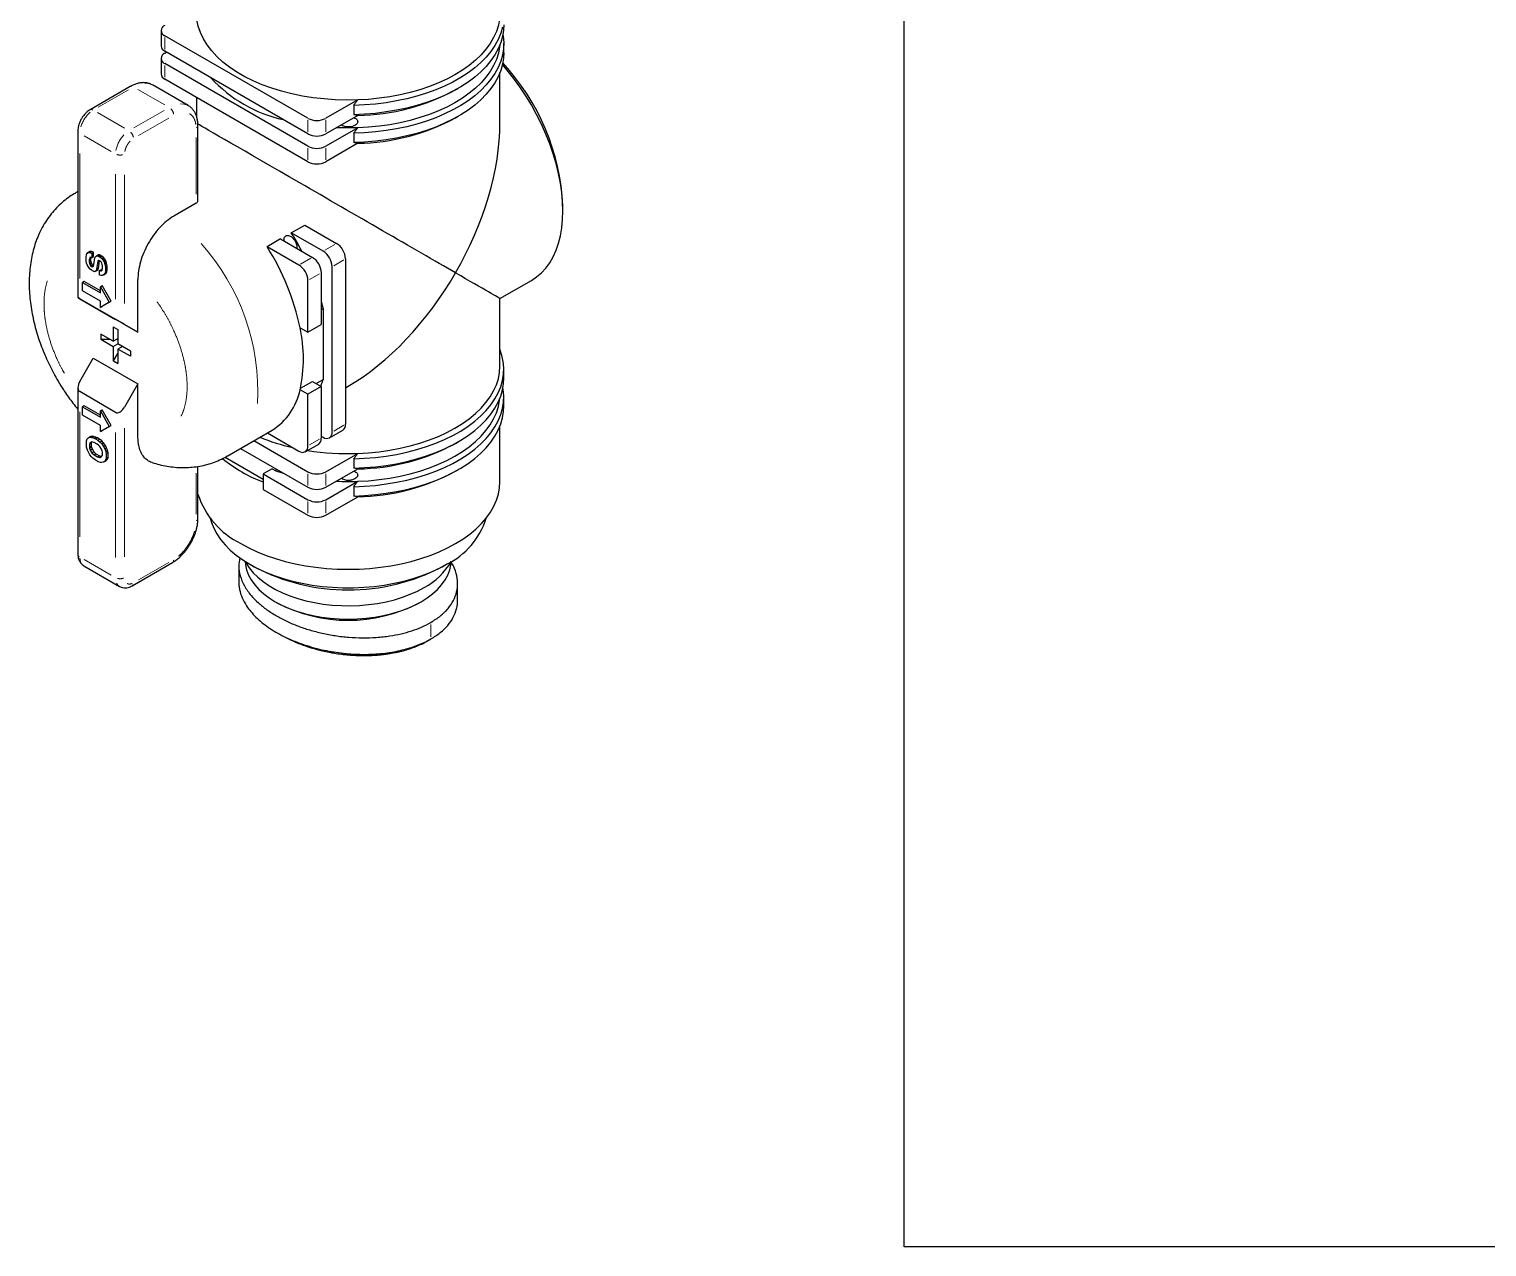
# Model space of a CAD drawing. Header units: millimetres. Extents: x 747 to 1883, y 1260 to 2217.
# Drawn here: x 821.92 to 843.03, y 1605.09 to 1622.73 of the extents above; entities that cross this region are included whole.
import ezdxf

# ---------------------------------------------------------------- set-up
doc = ezdxf.new("R2010")
doc.units = ezdxf.units.MM
doc.linetypes.add('PHANTOM', pattern=[12.7, 6.35, -1.27, 1.27, -1.27, 1.27, -1.27])

msp = doc.modelspace()

# ---------------------------------------------------------------- linework, layer by layer
at = {"color": 7, "linetype": 'Continuous', "lineweight": 25}
for p, q in [((823.83, 1622.706), (823.83, 1622.482)), ((825.957, 1621.435), (823.884, 1622.631)), ((825.957, 1621.21), (823.884, 1622.407)), ((823.884, 1622.377), (823.909, 1622.392)), ((828.794, 1622.384), (828.794, 1622.519)), ((823.83, 1622.302), (823.83, 1622.078)), ((825.957, 1621.031), (823.884, 1622.227)), ((825.957, 1620.806), (823.884, 1622.003)), ((828.739, 1621.365), (828.739, 1622.099)), ((823.384, 1621.895), (822.801, 1621.559)), ((824.223, 1621.619), (823.705, 1621.918)), ((828.095, 1621.846), (828.134, 1621.869)), ((824.341, 1621.739), (824.341, 1621.47)), ((826.678, 1621.701), (826.216, 1621.435)), ((826.62, 1621.623), (826.62, 1621.488)), ((824.364, 1620.248), (824.364, 1621.33)), ((826.678, 1621.477), (826.216, 1621.21)), ((828.095, 1621.442), (828.134, 1621.465)), ((822.626, 1621.255), (822.626, 1618.839)), ((826.678, 1621.297), (826.216, 1621.031)), ((826.62, 1621.219), (826.62, 1621.084)), ((826.678, 1621.073), (826.216, 1620.806)), ((822.626, 1620.375), (822.59, 1620.354)), ((824.337, 1620.206), (824.013, 1620.019)), ((829.65, 1620.095), (829.65, 1620.17)), ((825.715, 1619.778), (825.91, 1619.89)), ((825.91, 1619.89), (826.372, 1619.624)), ((825.56, 1619.689), (825.366, 1619.576)), ((825.56, 1619.689), (826.022, 1619.422)), ((826.177, 1619.512), (825.715, 1619.778)), ((822.745, 1619.424), (822.751, 1619.464)), ((822.745, 1619.37), (822.745, 1619.424)), ((822.751, 1619.464), (822.769, 1619.49)), ((822.769, 1619.49), (822.795, 1619.505)), ((822.769, 1619.49), (822.799, 1619.492)), ((822.8, 1619.419), (822.792, 1619.402)), ((822.792, 1619.402), (822.818, 1619.417)), ((822.825, 1619.507), (822.795, 1619.505)), ((822.799, 1619.492), (822.825, 1619.507)), ((822.799, 1619.492), (822.827, 1619.48)), ((822.812, 1619.426), (822.8, 1619.419)), ((822.827, 1619.42), (822.812, 1619.426)), ((822.815, 1619.4), (822.818, 1619.417)), ((822.818, 1619.417), (822.82, 1619.422)), ((822.853, 1619.495), (822.825, 1619.507)), ((822.827, 1619.48), (822.853, 1619.495)), ((822.827, 1619.48), (822.827, 1619.42)), ((822.827, 1619.42), (822.853, 1619.435)), ((822.853, 1619.435), (822.853, 1619.495)), ((822.871, 1619.415), (822.88, 1619.434)), ((822.88, 1619.434), (822.906, 1619.449)), ((822.88, 1619.434), (822.896, 1619.442)), ((822.896, 1619.442), (822.922, 1619.457)), ((822.896, 1619.442), (822.911, 1619.443)), ((822.922, 1619.457), (822.906, 1619.449)), ((822.911, 1619.443), (822.936, 1619.458)), ((822.911, 1619.443), (822.927, 1619.436)), ((822.936, 1619.458), (822.922, 1619.457)), ((822.927, 1619.436), (822.953, 1619.451)), ((822.927, 1619.436), (822.948, 1619.424)), ((822.953, 1619.451), (822.936, 1619.458)), ((822.948, 1619.424), (822.973, 1619.439)), ((822.948, 1619.424), (822.971, 1619.405)), ((822.973, 1619.439), (822.953, 1619.451)), ((822.971, 1619.405), (822.996, 1619.42)), ((822.996, 1619.42), (822.973, 1619.439)), ((823.016, 1619.395), (822.996, 1619.42)), ((825.827, 1619.31), (825.366, 1619.576)), ((822.752, 1619.336), (822.745, 1619.37)), ((822.76, 1619.313), (822.752, 1619.336)), ((822.782, 1619.273), (822.76, 1619.313)), ((822.803, 1619.249), (822.782, 1619.273)), ((822.792, 1619.402), (822.79, 1619.385)), ((822.79, 1619.385), (822.815, 1619.4)), ((822.79, 1619.385), (822.79, 1619.355)), ((822.79, 1619.355), (822.815, 1619.37)), ((822.79, 1619.355), (822.796, 1619.322)), ((822.796, 1619.322), (822.822, 1619.337)), ((822.796, 1619.322), (822.81, 1619.299)), ((822.82, 1619.235), (822.803, 1619.249)), ((822.81, 1619.299), (822.835, 1619.314)), ((822.81, 1619.299), (822.819, 1619.291)), ((822.815, 1619.37), (822.815, 1619.4)), ((822.822, 1619.337), (822.815, 1619.37)), ((822.819, 1619.291), (822.845, 1619.306)), ((822.819, 1619.291), (822.838, 1619.284)), ((822.855, 1619.215), (822.82, 1619.235)), ((822.835, 1619.314), (822.822, 1619.337)), ((822.845, 1619.306), (822.835, 1619.314)), ((822.838, 1619.284), (822.849, 1619.293)), ((822.852, 1619.303), (822.845, 1619.306)), ((822.849, 1619.293), (822.858, 1619.319)), ((822.867, 1619.214), (822.855, 1619.215)), ((822.858, 1619.319), (822.871, 1619.415)), ((822.888, 1619.225), (822.867, 1619.214)), ((822.897, 1619.245), (822.888, 1619.225)), ((822.888, 1619.225), (822.914, 1619.239)), ((822.915, 1619.367), (822.897, 1619.245)), ((822.897, 1619.245), (822.923, 1619.26)), ((822.914, 1619.239), (822.923, 1619.26)), ((822.928, 1619.378), (822.915, 1619.367)), ((822.915, 1619.367), (822.931, 1619.376)), ((822.923, 1619.26), (822.939, 1619.373)), ((822.939, 1619.373), (822.928, 1619.378)), ((822.955, 1619.363), (822.939, 1619.373)), ((822.94, 1619.231), (822.966, 1619.246)), ((822.94, 1619.166), (822.94, 1619.231)), ((822.94, 1619.231), (822.954, 1619.225)), ((822.954, 1619.225), (822.976, 1619.238)), ((822.954, 1619.225), (822.964, 1619.226)), ((822.962, 1619.355), (822.955, 1619.363)), ((822.972, 1619.338), (822.962, 1619.355)), ((822.964, 1619.226), (822.975, 1619.235)), ((822.977, 1619.241), (822.966, 1619.246)), ((822.971, 1619.405), (822.991, 1619.38)), ((822.978, 1619.318), (822.972, 1619.338)), ((822.975, 1619.235), (822.983, 1619.257)), ((822.983, 1619.294), (822.978, 1619.318)), ((822.983, 1619.257), (822.983, 1619.294)), ((822.991, 1619.38), (823.016, 1619.395)), ((822.991, 1619.38), (823.005, 1619.355)), ((823.005, 1619.355), (823.031, 1619.37)), ((823.005, 1619.355), (823.015, 1619.325)), ((823.015, 1619.325), (823.041, 1619.34)), ((823.015, 1619.325), (823.023, 1619.281)), ((823.031, 1619.37), (823.016, 1619.395)), ((823.023, 1619.231), (823.018, 1619.196)), ((823.018, 1619.196), (823.044, 1619.211)), ((823.023, 1619.281), (823.049, 1619.296)), ((823.023, 1619.281), (823.023, 1619.231)), ((823.023, 1619.231), (823.049, 1619.246)), ((823.041, 1619.34), (823.031, 1619.37)), ((823.036, 1619.193), (823.044, 1619.211)), ((823.049, 1619.296), (823.041, 1619.34)), ((823.044, 1619.211), (823.049, 1619.246)), ((823.049, 1619.246), (823.049, 1619.296)), ((826.307, 1616.893), (826.307, 1619.287)), ((826.501, 1619.4), (826.501, 1617.005)), ((822.717, 1619.072), (822.691, 1619.057)), ((822.691, 1619.057), (822.951, 1618.908)), ((822.691, 1618.937), (822.691, 1619.057)), ((822.951, 1618.937), (822.717, 1619.072)), ((822.959, 1619.158), (822.94, 1619.166)), ((822.951, 1618.997), (822.976, 1619.012)), ((822.951, 1618.908), (822.951, 1618.997)), ((822.951, 1618.997), (823.08, 1618.773)), ((822.982, 1619.16), (822.959, 1619.158)), ((823.106, 1618.788), (822.976, 1619.012)), ((822.996, 1619.167), (822.982, 1619.16)), ((822.996, 1619.167), (823.022, 1619.182)), ((823.01, 1619.178), (822.996, 1619.167)), ((823.018, 1619.196), (823.01, 1619.178)), ((823.01, 1619.178), (823.036, 1619.193)), ((823.022, 1619.182), (823.036, 1619.193)), ((823.495, 1618.337), (823.495, 1619.1)), ((825.957, 1618.337), (825.957, 1619.085)), ((826.151, 1619.198), (826.151, 1618.449)), ((828.739, 1618.825), (829.194, 1619.088)), ((822.653, 1618.823), (823.171, 1618.524)), ((822.847, 1618.711), (822.653, 1618.823)), ((822.951, 1618.788), (822.691, 1618.937)), ((822.951, 1618.698), (822.951, 1618.788)), ((822.976, 1618.713), (823.106, 1618.788)), ((823.08, 1618.773), (823.106, 1618.788)), ((826.151, 1618.784), (826.177, 1618.678)), ((828.739, 1617.85), (828.739, 1618.825)), ((823.495, 1618.337), (822.847, 1618.711)), ((823.08, 1618.773), (822.951, 1618.698)), ((822.951, 1618.698), (822.976, 1618.713)), ((826.151, 1618.663), (826.177, 1618.678)), ((826.177, 1618.678), (826.177, 1617.652)), ((823.138, 1618.416), (823.171, 1618.397)), ((823.138, 1618.416), (823.138, 1618.207)), ((823.171, 1618.397), (823.204, 1618.378)), ((823.171, 1618.397), (823.204, 1618.378)), ((823.204, 1618.378), (823.204, 1618.169)), ((823.3, 1618.449), (823.495, 1618.337)), ((825.843, 1618.403), (825.957, 1618.337)), ((825.957, 1618.337), (826.151, 1618.449)), ((823.138, 1618.207), (822.957, 1618.311)), ((822.957, 1618.311), (822.957, 1618.236)), ((822.957, 1618.236), (823.138, 1618.131)), ((822.957, 1618.236), (823.088, 1618.236)), ((823.138, 1618.207), (823.204, 1618.245)), ((823.138, 1618.131), (823.204, 1618.169)), ((823.188, 1618.236), (823.204, 1618.236)), ((823.385, 1618.064), (823.204, 1618.169)), ((822.653, 1617.626), (822.847, 1617.963)), ((822.847, 1617.963), (823.495, 1617.589)), ((823.138, 1618.131), (823.138, 1617.922)), ((823.141, 1617.924), (823.204, 1618.031)), ((823.269, 1618.131), (823.204, 1618.093)), ((823.204, 1618.093), (823.204, 1617.884)), ((823.385, 1617.989), (823.204, 1618.093)), ((823.259, 1618.125), (823.264, 1618.134)), ((823.385, 1618.064), (823.385, 1617.989)), ((823.138, 1617.922), (823.141, 1617.924)), ((823.171, 1617.903), (823.138, 1617.922)), ((823.204, 1617.884), (823.171, 1617.903)), ((828.794, 1617.671), (828.794, 1617.806)), ((822.626, 1617.536), (822.626, 1615.12)), ((823.495, 1617.589), (823.3, 1617.252)), ((823.495, 1616.826), (823.495, 1617.589)), ((825.848, 1617.526), (826.022, 1617.626)), ((826.151, 1617.552), (825.957, 1617.439)), ((826.022, 1617.626), (826.151, 1617.552)), ((826.077, 1617.594), (826.177, 1617.652)), ((826.144, 1617.556), (826.177, 1617.652)), ((826.151, 1617.552), (826.151, 1616.803)), ((826.501, 1617.533), (826.54, 1617.556)), ((823.171, 1617.177), (822.653, 1617.477)), ((825.957, 1617.439), (825.843, 1617.505)), ((825.957, 1616.691), (825.957, 1617.439)), ((828.794, 1617.267), (828.794, 1617.402)), ((822.717, 1617.273), (822.691, 1617.258)), ((822.691, 1617.258), (822.951, 1617.108)), ((822.691, 1617.138), (822.691, 1617.258)), ((822.951, 1616.989), (822.691, 1617.138)), ((822.951, 1617.138), (822.717, 1617.273)), ((822.951, 1617.198), (822.976, 1617.213)), ((822.951, 1617.108), (822.951, 1617.198)), ((822.951, 1617.198), (823.08, 1616.974)), ((823.106, 1616.989), (822.976, 1617.213)), ((822.951, 1616.899), (822.951, 1616.989)), ((823.08, 1616.974), (822.951, 1616.899)), ((822.951, 1616.899), (822.976, 1616.914)), ((822.976, 1616.914), (823.106, 1616.989)), ((823.08, 1616.974), (823.106, 1616.989)), ((824.789, 1616.545), (825.437, 1616.919)), ((826.269, 1616.809), (826.463, 1616.921)), ((828.739, 1616.175), (828.739, 1616.981)), ((822.748, 1616.764), (822.758, 1616.793)), ((822.748, 1616.701), (822.748, 1616.764)), ((822.751, 1616.675), (822.748, 1616.701)), ((822.763, 1616.63), (822.751, 1616.675)), ((822.758, 1616.793), (822.77, 1616.806)), ((822.77, 1616.806), (822.796, 1616.821)), ((822.77, 1616.806), (822.783, 1616.813)), ((822.783, 1616.813), (822.809, 1616.828)), ((822.783, 1616.813), (822.806, 1616.817)), ((822.8, 1616.737), (822.791, 1616.714)), ((822.817, 1616.729), (822.791, 1616.714)), ((822.791, 1616.714), (822.791, 1616.674)), ((822.791, 1616.674), (822.817, 1616.689)), ((822.791, 1616.674), (822.794, 1616.66)), ((822.794, 1616.66), (822.82, 1616.675)), ((822.809, 1616.828), (822.796, 1616.821)), ((822.825, 1616.75), (822.8, 1616.737)), ((822.806, 1616.817), (822.832, 1616.832)), ((822.806, 1616.817), (822.825, 1616.815)), ((822.832, 1616.832), (822.809, 1616.828)), ((822.825, 1616.75), (822.817, 1616.729)), ((822.817, 1616.729), (822.817, 1616.689)), ((822.817, 1616.689), (822.82, 1616.675)), ((822.82, 1616.675), (822.83, 1616.647)), ((822.825, 1616.815), (822.851, 1616.83)), ((822.825, 1616.815), (822.859, 1616.804)), ((822.863, 1616.742), (822.825, 1616.75)), ((822.851, 1616.83), (822.832, 1616.832)), ((822.885, 1616.819), (822.851, 1616.83)), ((822.859, 1616.804), (822.885, 1616.819)), ((822.859, 1616.804), (822.881, 1616.794)), ((822.902, 1616.719), (822.863, 1616.742)), ((822.881, 1616.794), (822.907, 1616.809)), ((822.881, 1616.794), (822.913, 1616.776)), ((822.907, 1616.809), (822.885, 1616.819)), ((822.926, 1616.701), (822.902, 1616.719)), ((822.939, 1616.79), (822.907, 1616.809)), ((822.913, 1616.776), (822.939, 1616.79)), ((822.913, 1616.776), (822.948, 1616.748)), ((822.943, 1616.683), (822.926, 1616.701)), ((822.974, 1616.763), (822.939, 1616.79)), ((822.968, 1616.644), (822.943, 1616.683)), ((822.948, 1616.748), (822.974, 1616.763)), ((822.948, 1616.748), (822.97, 1616.723)), ((822.97, 1616.723), (822.996, 1616.738)), ((822.97, 1616.723), (822.998, 1616.682)), ((822.996, 1616.738), (822.974, 1616.763)), ((823.024, 1616.697), (822.996, 1616.738)), ((822.998, 1616.682), (823.024, 1616.697)), ((822.998, 1616.682), (823.014, 1616.65)), ((823.04, 1616.665), (823.024, 1616.697)), ((825.175, 1616.768), (825.957, 1616.317)), ((825.37, 1616.88), (825.827, 1616.616)), ((825.919, 1616.607), (826.113, 1616.719)), ((826.151, 1616.833), (826.177, 1616.818)), ((828.095, 1616.728), (828.134, 1616.751)), ((822.787, 1616.582), (822.763, 1616.63)), ((822.799, 1616.564), (822.787, 1616.582)), ((822.794, 1616.66), (822.804, 1616.632)), ((822.822, 1616.535), (822.799, 1616.564)), ((822.804, 1616.632), (822.83, 1616.647)), ((822.804, 1616.632), (822.829, 1616.592)), ((822.843, 1616.514), (822.822, 1616.535)), ((822.829, 1616.592), (822.855, 1616.607)), ((822.829, 1616.592), (822.861, 1616.562)), ((822.83, 1616.647), (822.855, 1616.607)), ((822.877, 1616.488), (822.843, 1616.514)), ((822.855, 1616.607), (822.887, 1616.577)), ((822.861, 1616.562), (822.887, 1616.577)), ((822.861, 1616.562), (822.911, 1616.533)), ((822.921, 1616.463), (822.877, 1616.488)), ((822.887, 1616.577), (822.936, 1616.548)), ((822.911, 1616.533), (822.936, 1616.548)), ((822.911, 1616.533), (822.944, 1616.526)), ((822.953, 1616.453), (822.921, 1616.463)), ((822.936, 1616.548), (822.969, 1616.541)), ((822.944, 1616.526), (822.969, 1616.541)), ((822.944, 1616.526), (822.969, 1616.536)), ((822.977, 1616.62), (822.968, 1616.644)), ((822.969, 1616.536), (822.98, 1616.559)), ((822.969, 1616.541), (822.972, 1616.542)), ((822.98, 1616.6), (822.977, 1616.62)), ((822.98, 1616.559), (822.98, 1616.6)), ((823.011, 1616.465), (822.992, 1616.455)), ((823.027, 1616.483), (823.011, 1616.465)), ((823.011, 1616.465), (823.037, 1616.48)), ((823.014, 1616.65), (823.04, 1616.665)), ((823.014, 1616.65), (823.028, 1616.612)), ((823.036, 1616.509), (823.027, 1616.483)), ((823.027, 1616.483), (823.053, 1616.498)), ((823.028, 1616.612), (823.054, 1616.627)), ((823.028, 1616.612), (823.036, 1616.576)), ((823.036, 1616.576), (823.062, 1616.591)), ((823.036, 1616.576), (823.036, 1616.509)), ((823.036, 1616.509), (823.062, 1616.524)), ((823.037, 1616.48), (823.053, 1616.498)), ((823.054, 1616.627), (823.04, 1616.665)), ((823.053, 1616.498), (823.062, 1616.524)), ((823.062, 1616.591), (823.054, 1616.627)), ((823.062, 1616.524), (823.062, 1616.591)), ((824.759, 1616.529), (825.309, 1616.212)), ((824.981, 1616.656), (825.957, 1616.092)), ((826.216, 1616.317), (826.678, 1616.583)), ((826.62, 1616.505), (826.62, 1616.37)), ((822.969, 1616.451), (822.953, 1616.453)), ((822.992, 1616.455), (822.969, 1616.451)), ((824.364, 1615.644), (824.364, 1616.395)), ((825.439, 1616.362), (825.309, 1616.287)), ((825.309, 1616.287), (825.957, 1615.913)), ((825.309, 1616.287), (825.309, 1616.062)), ((825.439, 1616.362), (825.494, 1616.33)), ((825.494, 1616.36), (825.494, 1616.33)), ((825.494, 1616.33), (825.599, 1616.299)), ((826.216, 1616.092), (826.678, 1616.359)), ((828.095, 1616.324), (828.134, 1616.347)), ((825.309, 1616.062), (825.957, 1615.688)), ((826.216, 1615.913), (826.678, 1616.179)), ((826.62, 1616.101), (826.62, 1615.966)), ((826.216, 1615.688), (826.678, 1615.955)), ((823.411, 1614.666), (823.994, 1615.003)), ((822.709, 1614.957), (823.228, 1614.657)), ((824.955, 1614.96), (824.955, 1614.72)), ((825.114, 1614.978), (825.179, 1614.94)), ((827.901, 1614.94), (827.966, 1614.978)), ((828.125, 1614.455), (828.125, 1614.696)), ((825.484, 1614.435), (825.516, 1614.416)), ((827.564, 1614.416), (827.596, 1614.435)), ((825.503, 1613.99), (825.555, 1613.96)), ((827.687, 1613.867), (827.739, 1613.897))]:
    msp.add_line(p, q, dxfattribs=at)
at = {"color": 8, "linetype": 'PHANTOM', "lineweight": 18}
for p, q in [((823.884, 1622.434), (823.884, 1622.604)), ((823.884, 1622.03), (823.884, 1622.2)), ((822.918, 1621.596), (823.359, 1621.85)), ((823.493, 1621.854), (823.885, 1621.628)), ((823.877, 1621.55), (823.437, 1621.296)), ((822.91, 1621.518), (823.302, 1621.292)), ((823.942, 1621.438), (823.501, 1621.184)), ((825.957, 1621.238), (825.957, 1621.407)), ((826.216, 1621.238), (826.216, 1621.407)), ((822.716, 1621.181), (823.107, 1620.955)), ((824.337, 1620.339), (824.337, 1621.159)), ((822.653, 1619.117), (822.653, 1620.924)), ((825.957, 1620.834), (825.957, 1621.003)), ((826.216, 1620.834), (826.216, 1621.003)), ((823.171, 1620.625), (823.171, 1618.817)), ((823.3, 1620.616), (823.3, 1618.752)), ((826.201, 1619.526), (826.348, 1619.61)), ((825.851, 1619.324), (825.998, 1619.408)), ((826.477, 1619.386), (826.331, 1619.301)), ((826.127, 1619.184), (825.981, 1619.099)), ((822.653, 1615.376), (822.653, 1617.183)), ((823.171, 1616.884), (823.171, 1615.077)), ((823.3, 1616.95), (823.3, 1615.086)), ((826.331, 1616.907), (826.477, 1616.992)), ((825.981, 1616.705), (826.127, 1616.79)), ((824.337, 1615.702), (824.337, 1616.295)), ((825.957, 1616.289), (825.957, 1616.12)), ((826.216, 1616.289), (826.216, 1616.12)), ((825.957, 1615.885), (825.957, 1615.716)), ((826.216, 1615.716), (826.216, 1615.885)), ((823.107, 1614.82), (822.716, 1615.046)), ((823.501, 1614.75), (823.942, 1615.004)), ((827.739, 1614.107), (827.739, 1613.926))]:
    msp.add_line(p, q, dxfattribs=at)
msp.add_lwpolyline([(834.594, 1631.283), (867.481, 1631.283), (867.481, 1605.094), (834.594, 1605.094)], close=True)
at = {"color": 7, "linetype": 'Continuous', "lineweight": 25, "flags": 128}
for points in [[(826.678, 1621.701), (826.516, 1621.699), (826.354, 1621.703), (826.193, 1621.715), (826.034, 1621.733), (825.877, 1621.758), (825.725, 1621.789), (825.576, 1621.827), (825.433, 1621.871), (825.296, 1621.921), (825.166, 1621.977), (825.043, 1622.038), (824.929, 1622.104), (824.823, 1622.175), (824.726, 1622.25), (824.64, 1622.329), (824.563, 1622.412), (824.498, 1622.497), (824.443, 1622.586), (824.4, 1622.676), (824.368, 1622.768), (824.349, 1622.861), (824.341, 1622.954), (824.341, 1622.968)], [(828.739, 1622.968), (828.739, 1622.964), (828.733, 1622.873), (828.716, 1622.783), (828.687, 1622.693), (828.647, 1622.605), (828.597, 1622.519), (828.536, 1622.435), (828.465, 1622.354), (828.384, 1622.276), (828.293, 1622.202), (828.194, 1622.131), (828.086, 1622.065), (827.97, 1622.003), (827.846, 1621.947), (827.716, 1621.895), (827.58, 1621.85), (827.439, 1621.809), (827.293, 1621.775), (827.143, 1621.747), (826.99, 1621.725), (826.835, 1621.71), (826.678, 1621.701)], [(828.794, 1622.789), (828.79, 1622.712), (828.775, 1622.621), (828.75, 1622.531), (828.713, 1622.442), (828.665, 1622.355), (828.607, 1622.27), (828.539, 1622.187), (828.461, 1622.107), (828.373, 1622.031), (828.276, 1621.959), (828.171, 1621.89), (828.058, 1621.826), (827.937, 1621.767), (827.809, 1621.713), (827.675, 1621.664), (827.535, 1621.621), (827.391, 1621.584), (827.242, 1621.552), (827.09, 1621.527), (826.935, 1621.507), (826.778, 1621.495), (826.62, 1621.488)], [(828.775, 1622.756), (828.75, 1622.666), (828.713, 1622.577), (828.665, 1622.489), (828.607, 1622.404), (828.539, 1622.322), (828.461, 1622.242), (828.373, 1622.166), (828.276, 1622.093), (828.171, 1622.025), (828.058, 1621.961), (827.937, 1621.902), (827.809, 1621.848), (827.675, 1621.799), (827.535, 1621.756), (827.391, 1621.718), (827.242, 1621.687), (827.09, 1621.661), (826.935, 1621.642), (826.778, 1621.629), (826.62, 1621.623)], [(828.782, 1622.654), (828.786, 1622.626), (828.794, 1622.535), (828.79, 1622.443), (828.775, 1622.352), (828.75, 1622.262), (828.713, 1622.173), (828.665, 1622.085), (828.607, 1622), (828.539, 1621.918), (828.461, 1621.838), (828.373, 1621.762), (828.276, 1621.689), (828.171, 1621.621), (828.058, 1621.557), (827.937, 1621.498), (827.809, 1621.444), (827.675, 1621.395), (827.535, 1621.352), (827.391, 1621.314), (827.242, 1621.283), (827.09, 1621.257), (826.935, 1621.238), (826.778, 1621.225), (826.62, 1621.219)], [(828.794, 1622.384), (828.79, 1622.308), (828.775, 1622.217), (828.75, 1622.127), (828.713, 1622.038), (828.665, 1621.951), (828.607, 1621.866), (828.539, 1621.783), (828.461, 1621.703), (828.373, 1621.627), (828.276, 1621.555), (828.171, 1621.486), (828.058, 1621.422), (827.937, 1621.363), (827.809, 1621.309), (827.675, 1621.26), (827.535, 1621.217), (827.391, 1621.18), (827.242, 1621.148), (827.09, 1621.123), (826.935, 1621.103), (826.778, 1621.091), (826.62, 1621.084)], [(828.736, 1622.495), (828.733, 1622.469), (828.716, 1622.379), (828.687, 1622.289), (828.647, 1622.201), (828.597, 1622.115), (828.536, 1622.031), (828.465, 1621.95), (828.384, 1621.872), (828.293, 1621.798), (828.194, 1621.727), (828.086, 1621.661), (827.97, 1621.599), (827.846, 1621.543), (827.716, 1621.491), (827.58, 1621.446), (827.439, 1621.405), (827.293, 1621.371), (827.143, 1621.343), (826.99, 1621.321), (826.835, 1621.306), (826.678, 1621.297)], [(829.194, 1619.088), (829.195, 1619.088), (829.27, 1619.138), (829.34, 1619.198), (829.403, 1619.267), (829.46, 1619.344), (829.509, 1619.43), (829.552, 1619.524), (829.587, 1619.626), (829.614, 1619.734), (829.634, 1619.849), (829.646, 1619.969), (829.65, 1620.095), (829.646, 1620.225), (829.634, 1620.36), (829.614, 1620.497), (829.587, 1620.637), (829.552, 1620.779), (829.509, 1620.922), (829.46, 1621.065), (829.403, 1621.208), (829.34, 1621.35), (829.27, 1621.49), (829.195, 1621.628), (829.113, 1621.762), (829.027, 1621.892), (828.936, 1622.018), (828.84, 1622.139), (828.775, 1622.215)], [(826.678, 1621.297), (826.516, 1621.295), (826.369, 1621.298)], [(826.62, 1616.505), (826.778, 1616.512), (826.935, 1616.524), (827.09, 1616.544), (827.242, 1616.569), (827.391, 1616.601), (827.535, 1616.638), (827.675, 1616.681), (827.809, 1616.73), (827.937, 1616.784), (828.058, 1616.844), (828.171, 1616.907), (828.276, 1616.976), (828.373, 1617.048), (828.461, 1617.125), (828.539, 1617.204), (828.607, 1617.287), (828.665, 1617.372), (828.713, 1617.459), (828.75, 1617.548), (828.775, 1617.638), (828.79, 1617.729), (828.794, 1617.821), (828.786, 1617.912), (828.768, 1618.003), (828.739, 1618.091)], [(826.678, 1616.583), (826.835, 1616.592), (826.99, 1616.608), (827.143, 1616.63), (827.293, 1616.658), (827.439, 1616.692), (827.58, 1616.732), (827.716, 1616.778), (827.846, 1616.829), (827.97, 1616.886), (828.086, 1616.947), (828.194, 1617.014), (828.293, 1617.084), (828.384, 1617.159), (828.465, 1617.237), (828.536, 1617.318), (828.597, 1617.402), (828.647, 1617.488), (828.687, 1617.576), (828.716, 1617.665), (828.733, 1617.756), (828.739, 1617.847), (828.739, 1617.85)], [(826.62, 1616.37), (826.778, 1616.377), (826.935, 1616.39), (827.09, 1616.409), (827.242, 1616.434), (827.391, 1616.466), (827.535, 1616.503), (827.675, 1616.547), (827.809, 1616.596), (827.937, 1616.65), (828.058, 1616.709), (828.171, 1616.773), (828.276, 1616.841), (828.373, 1616.914), (828.461, 1616.99), (828.539, 1617.069), (828.607, 1617.152), (828.665, 1617.237), (828.713, 1617.324), (828.75, 1617.413), (828.775, 1617.504), (828.79, 1617.595), (828.794, 1617.671)], [(826.62, 1616.101), (826.778, 1616.108), (826.935, 1616.12), (827.09, 1616.14), (827.242, 1616.165), (827.391, 1616.197), (827.535, 1616.234), (827.675, 1616.277), (827.809, 1616.326), (827.937, 1616.38), (828.058, 1616.439), (828.171, 1616.503), (828.276, 1616.572), (828.373, 1616.644), (828.461, 1616.721), (828.539, 1616.8), (828.607, 1616.883), (828.665, 1616.968), (828.713, 1617.055), (828.75, 1617.144), (828.775, 1617.234), (828.79, 1617.325), (828.794, 1617.417), (828.786, 1617.508), (828.782, 1617.536)], [(826.678, 1616.179), (826.835, 1616.188), (826.99, 1616.204), (827.143, 1616.226), (827.293, 1616.254), (827.439, 1616.288), (827.58, 1616.328), (827.716, 1616.374), (827.846, 1616.425), (827.97, 1616.482), (828.086, 1616.543), (828.194, 1616.61), (828.293, 1616.68), (828.384, 1616.755), (828.465, 1616.833), (828.536, 1616.914), (828.597, 1616.998), (828.647, 1617.084), (828.687, 1617.172), (828.716, 1617.261), (828.733, 1617.352), (828.736, 1617.377)], [(826.62, 1615.966), (826.778, 1615.973), (826.935, 1615.986), (827.09, 1616.005), (827.242, 1616.03), (827.391, 1616.062), (827.535, 1616.099), (827.675, 1616.143), (827.809, 1616.191), (827.937, 1616.246), (828.058, 1616.305), (828.171, 1616.369), (828.276, 1616.437), (828.373, 1616.51), (828.461, 1616.586), (828.539, 1616.665), (828.607, 1616.748), (828.665, 1616.833), (828.713, 1616.92), (828.75, 1617.009), (828.775, 1617.1), (828.79, 1617.191), (828.794, 1617.267)], [(824.985, 1615.277), (825.1, 1615.215), (825.222, 1615.158), (825.351, 1615.107), (825.486, 1615.06), (825.626, 1615.02), (825.771, 1614.985), (825.92, 1614.956), (826.073, 1614.934), (826.227, 1614.918), (826.383, 1614.908), (826.54, 1614.905), (826.697, 1614.908), (826.853, 1614.918), (827.007, 1614.934), (827.16, 1614.956), (827.308, 1614.985), (827.454, 1615.02), (827.594, 1615.06), (827.729, 1615.107), (827.858, 1615.158), (827.98, 1615.215), (828.095, 1615.277), (828.202, 1615.343), (828.3, 1615.414), (828.39, 1615.488), (828.47, 1615.566), (828.54, 1615.647), (828.6, 1615.731), (828.65, 1615.817), (828.689, 1615.905), (828.717, 1615.994), (828.733, 1616.084), (828.739, 1616.175)], [(824.543, 1615.643), (824.559, 1615.584), (824.593, 1615.499), (824.637, 1615.416), (824.692, 1615.335), (824.758, 1615.257), (824.833, 1615.181), (824.918, 1615.109), (825.012, 1615.041), (825.115, 1614.978), (825.225, 1614.918), (825.343, 1614.864), (825.468, 1614.815), (825.598, 1614.772), (825.734, 1614.734), (825.874, 1614.702), (826.018, 1614.676), (826.165, 1614.657), (826.314, 1614.644), (826.465, 1614.638), (826.615, 1614.638), (826.766, 1614.644), (826.915, 1614.657), (827.062, 1614.676), (827.206, 1614.702), (827.346, 1614.734), (827.482, 1614.772), (827.612, 1614.815), (827.737, 1614.864), (827.855, 1614.918), (827.965, 1614.978)], [(825.047, 1615.02), (825.061, 1614.995), (825.107, 1614.924), (825.164, 1614.855), (825.231, 1614.789), (825.308, 1614.727), (825.393, 1614.668), (825.486, 1614.614), (825.587, 1614.565), (825.695, 1614.521), (825.809, 1614.483), (825.929, 1614.45), (826.052, 1614.423), (826.18, 1614.402), (826.309, 1614.387), (826.441, 1614.379), (826.573, 1614.378), (826.705, 1614.383), (826.836, 1614.394), (826.964, 1614.411), (827.09, 1614.435), (827.212, 1614.465), (827.328, 1614.501), (827.439, 1614.543), (827.544, 1614.589), (827.641, 1614.641)], [(825.047, 1615.02), (825.052, 1614.97), (825.069, 1614.895), (825.097, 1614.822), (825.137, 1614.75), (825.186, 1614.68), (825.247, 1614.614), (825.317, 1614.55), (825.396, 1614.491), (825.484, 1614.435), (825.58, 1614.384), (825.683, 1614.338), (825.793, 1614.298), (825.909, 1614.263), (826.029, 1614.235), (826.153, 1614.212), (826.281, 1614.196), (826.41, 1614.186), (826.54, 1614.183), (826.67, 1614.186), (826.799, 1614.196), (826.927, 1614.212), (827.051, 1614.235), (827.171, 1614.263), (827.287, 1614.298), (827.397, 1614.338), (827.5, 1614.384), (827.596, 1614.435), (827.684, 1614.491), (827.763, 1614.55), (827.833, 1614.614), (827.894, 1614.68), (827.943, 1614.75), (827.983, 1614.822), (828.011, 1614.895), (828.028, 1614.97), (828.033, 1615.02)]]:
    msp.add_lwpolyline(points, dxfattribs=at)
at = {"color": 8, "linetype": 'PHANTOM', "lineweight": 18, "flags": 128}
for points in [[(823.388, 1621.897), (823.394, 1621.899), (823.405, 1621.9)], [(823.682, 1621.929), (823.64, 1621.941), (823.591, 1621.944)], [(822.842, 1621.557), (822.834, 1621.56), (822.822, 1621.563)], [(824.198, 1621.63), (824.159, 1621.642), (824.11, 1621.644)], [(822.626, 1621.251), (822.627, 1621.245), (822.633, 1621.235)], [(824.342, 1621.296), (824.348, 1621.3), (824.357, 1621.31)], [(822.59, 1620.354), (822.592, 1620.355), (822.626, 1620.373)], [(824.342, 1615.609), (824.348, 1615.614), (824.357, 1615.623)], [(822.648, 1615.086), (822.641, 1615.091), (822.633, 1615.1)], [(822.654, 1615.066), (822.656, 1615.041), (822.667, 1615.005)], [(824.013, 1615.039), (824.012, 1615.031), (824.008, 1615.019)], [(823.218, 1614.665), (823.204, 1614.677), (823.186, 1614.706)], [(823.414, 1614.669), (823.419, 1614.673), (823.425, 1614.683)]]:
    msp.add_lwpolyline(points, dxfattribs=at)
at = {"color": 7, "linetype": 'Continuous', "lineweight": 25}
for centre, radius, start, end in [((823.912, 1622.706), 0.08, 110.7834, 249.2166), ((823.922, 1622.491), 0.0922, 185.6948, 245.6253), ((823.912, 1622.302), 0.08, 110.7834, 249.2166), ((826.375, 1620.008), 3.279, 2.8327, 42.8305), ((823.922, 1622.087), 0.0922, 185.6948, 245.6253), ((826.033, 1623.377), 2.008, 222.4858, 257.5195), ((826.625, 1624.583), 3.106, 270.9712, 298.2473), ((826.086, 1621.685), 0.282, 242.6097, 297.3903), ((826.625, 1624.179), 3.106, 270.9712, 298.2473), ((826.086, 1621.46), 0.282, 242.6097, 297.3903), ((826.086, 1621.281), 0.282, 242.6097, 297.3903), ((826.086, 1621.056), 0.282, 242.6097, 297.3903), ((822.493, 1617.759), 3.803, 27.4245, 32.0751), ((822.375, 1617.676), 3.543, 11.8336, 32.4235), ((825.87, 1619.185), 0.282, 2.6055, 57.3945), ((826.025, 1619.275), 0.282, 2.6055, 57.3945), ((826.22, 1619.387), 0.282, 2.6055, 57.3945), ((825.676, 1619.073), 0.282, 2.6055, 57.3945), ((823.835, 1617.954), 2.057, 347.3963, 12.6037), ((823.297, 1618.123), 0.253, 231.9081, 240.1663), ((823.329, 1618.179), 0.318, 240.1327, 247.2174), ((824.959, 1617.684), 0.902, 302.0004, 348.5876), ((826.228, 1616.88), 0.08, 230.7967, 9.214), ((826.414, 1616.994), 0.0879, 304.0564, 7.2558), ((826.388, 1619.581), 2.985, 247.817, 257.3866), ((825.878, 1616.678), 0.08, 230.7967, 9.214), ((826.064, 1616.792), 0.0879, 304.0564, 7.2558), ((826.641, 1619.402), 3.043, 270.6822, 298.5363), ((826.032, 1618.105), 2.066, 230.5774, 249.5168), ((826.539, 1620.325), 3.745, 260.9986, 272.1227), ((826.086, 1616.567), 0.282, 242.6097, 297.3903), ((826.625, 1619.061), 3.106, 270.9712, 298.2473), ((826.086, 1616.343), 0.282, 242.6097, 297.3903), ((826.54, 1619.981), 3.804, 267.4234, 272.0747), ((825.536, 1616.383), 1.236, 198.4894, 243.5111), ((826.086, 1616.163), 0.282, 242.6097, 297.3903), ((826.086, 1615.939), 0.282, 242.6097, 297.3903), ((827.482, 1615.971), 1.105, 295.9387, 342.7346), ((827.185, 1615.503), 0.976, 297.8721, 330.314), ((826.54, 1617.545), 2.939, 242.4177, 297.5823), ((826.54, 1616.381), 2.215, 242.4748, 297.5305)]:
    msp.add_arc(centre, radius, start, end, dxfattribs=at)
at = {"color": 8, "linetype": 'PHANTOM', "lineweight": 18}
for centre, radius, start, end in [((823.866, 1621.47), 0.148, 10.593, 43.5701), ((823.094, 1621.186), 0.445, 130.5927, 163.5704), ((823.613, 1620.889), 0.445, 136.4299, 169.407), ((823.283, 1621.133), 0.148, 10.593, 43.5701), ((823.236, 1621.051), 0.148, 250.5959, 283.5681), ((822.014, 1617.474), 3.218, 356.9758, 41.891), ((823.235, 1614.916), 0.148, 256.4319, 289.4041)]:
    msp.add_arc(centre, radius, start, end, dxfattribs=at)
at = {"color": 7, "linetype": 'Continuous', "lineweight": 25}
for centre, major_axis, ratio, start_param, end_param in [((826.54, 1620.095), (2.199, -1.27), 0.00007, 0.785439, 3.011754), ((826.54, 1620.095), (1.555, 2.693), 0.577335, 4.71243, 5.497828), ((826.54, 1620.095), (1.555, 2.693), 0.577335, 3.92695, 4.71243), ((826.54, 1620.095), (2.199, -1.27), 0.00007, 0.000041, 0.785439), ((822.717, 1618.786), (0.0916, -0.0529), 0.00007, 2.356235, 3.927031), ((823.236, 1618.487), (0.0916, -0.0529), 0.00007, 0.785439, 2.356235), ((822.717, 1617.589), (0.065, 0.112), 0.577335, 1.570837, 3.141633), ((823.236, 1617.29), (0.065, 0.112), 0.577335, 3.141633, 4.71243)]:
    msp.add_ellipse(centre, major_axis=major_axis, ratio=ratio, start_param=start_param, end_param=end_param, dxfattribs=at)
for points, knots in [([(823.701, 1621.919), (823.693, 1621.924), (823.669, 1621.937), (823.627, 1621.948), (823.577, 1621.953), (823.526, 1621.949), (823.474, 1621.937), (823.426, 1621.919), (823.397, 1621.902), (823.384, 1621.895)], [0, 0, 0, 0, 0.091438, 0.25383, 0.406003, 0.562277, 0.721786, 0.882391, 1, 1, 1, 1]), ([(822.801, 1621.559), (822.79, 1621.552), (822.769, 1621.539), (822.742, 1621.515), (822.719, 1621.49), (822.697, 1621.463), (822.684, 1621.441), (822.676, 1621.429)], [0, 0, 0, 0, 0.218315, 0.437776, 0.598817, 0.764175, 1, 1, 1, 1]), ([(824.363, 1621.33), (824.363, 1621.34), (824.364, 1621.368), (824.358, 1621.411), (824.347, 1621.459), (824.329, 1621.504), (824.305, 1621.545), (824.274, 1621.581), (824.245, 1621.607), (824.225, 1621.617), (824.22, 1621.62)], [0, 0, 0, 0, 0.081255, 0.222124, 0.364281, 0.507066, 0.650053, 0.793572, 0.939112, 1, 1, 1, 1]), ([(826.62, 1621.623), (826.63, 1621.636), (826.649, 1621.662), (826.668, 1621.688), (826.678, 1621.701)], [0, 0, 0, 0, 0.504254, 1, 1, 1, 1]), ([(822.676, 1621.429), (822.667, 1621.412), (822.655, 1621.39), (822.642, 1621.355), (822.634, 1621.326), (822.628, 1621.291), (822.625, 1621.268), (822.626, 1621.255), (822.626, 1621.255)], [0, 0, 0, 0, 0.290065, 0.40419, 0.592901, 0.786272, 0.992572, 1, 1, 1, 1]), ([(826.678, 1621.387), (826.677, 1621.38), (826.675, 1621.367), (826.66, 1621.348), (826.632, 1621.327), (826.589, 1621.312), (826.533, 1621.307), (826.484, 1621.317), (826.452, 1621.331), (826.444, 1621.34), (826.443, 1621.341)], [0, 0, 0, 0, 0.082118, 0.163749, 0.285202, 0.4606, 0.641822, 0.856112, 0.984499, 1, 1, 1, 1]), ([(826.678, 1621.477), (826.668, 1621.478), (826.649, 1621.482), (826.63, 1621.486), (826.62, 1621.488)], [0, 0, 0, 0, 0.495746, 1, 1, 1, 1]), ([(826.622, 1621.445), (826.632, 1621.441), (826.65, 1621.433), (826.668, 1621.416), (826.677, 1621.4), (826.677, 1621.39), (826.678, 1621.387)], [0, 0, 0, 0, 0.339113, 0.636938, 0.871423, 1, 1, 1, 1]), ([(826.62, 1621.219), (826.63, 1621.232), (826.649, 1621.258), (826.668, 1621.284), (826.678, 1621.297)], [0, 0, 0, 0, 0.504254, 1, 1, 1, 1]), ([(826.678, 1621.073), (826.668, 1621.074), (826.649, 1621.078), (826.63, 1621.082), (826.62, 1621.084)], [0, 0, 0, 0, 0.495746, 1, 1, 1, 1]), ([(822.59, 1620.353), (822.562, 1620.337), (822.502, 1620.301), (822.417, 1620.235), (822.333, 1620.159), (822.256, 1620.074), (822.185, 1619.981), (822.121, 1619.879), (822.066, 1619.772), (822.021, 1619.662), (821.985, 1619.551), (821.956, 1619.434), (821.936, 1619.313), (821.923, 1619.188), (821.918, 1619.06), (821.921, 1618.93), (821.932, 1618.799), (821.951, 1618.668), (821.976, 1618.537), (822.007, 1618.408), (822.045, 1618.28), (822.087, 1618.157), (822.133, 1618.038), (822.179, 1617.935), (822.221, 1617.845), (822.267, 1617.757), (822.325, 1617.651), (822.383, 1617.556), (822.44, 1617.469), (822.491, 1617.395), (822.554, 1617.31), (822.599, 1617.251), (822.625, 1617.222), (822.626, 1617.221)], [0, 0, 0, 0, 0.0291488, 0.0628412, 0.0969614, 0.1316566, 0.1670872, 0.2034267, 0.2408578, 0.2754454, 0.3107387, 0.346711, 0.3832794, 0.4203068, 0.457622, 0.4950485, 0.5324148, 0.5695712, 0.6064344, 0.6429198, 0.6789061, 0.7141483, 0.748015, 0.780286, 0.8032241, 0.8266465, 0.8588231, 0.8981708, 0.9143326, 0.9411205, 0.9689371, 0.9987842, 1, 1, 1, 1]), ([(824.337, 1620.206), (824.343, 1620.21), (824.356, 1620.22), (824.364, 1620.235), (824.363, 1620.245), (824.363, 1620.248)], [0, 0, 0, 0, 0.4212974, 0.8424322, 1, 1, 1, 1]), ([(824.013, 1620.019), (823.978, 1619.998), (823.944, 1619.975), (823.877, 1619.92), (823.843, 1619.888), (823.78, 1619.82), (823.75, 1619.783), (823.693, 1619.705), (823.667, 1619.663), (823.619, 1619.578), (823.598, 1619.535), (823.561, 1619.445), (823.545, 1619.401), (823.52, 1619.312), (823.511, 1619.268), (823.498, 1619.182), (823.495, 1619.14), (823.495, 1619.1)], [0, 0, 0, 0, 0.125, 0.125, 0.25, 0.25, 0.375, 0.375, 0.5, 0.5, 0.625, 0.625, 0.75, 0.75, 0.875, 0.875, 1, 1, 1, 1]), ([(825.615, 1619.657), (825.614, 1619.667), (825.612, 1619.686), (825.617, 1619.711), (825.627, 1619.726), (825.635, 1619.732), (825.638, 1619.733)], [0, 0, 0, 0, 0.339038, 0.636897, 0.871408, 1, 1, 1, 1]), ([(825.638, 1619.733), (825.644, 1619.736), (825.656, 1619.741), (825.681, 1619.738), (825.712, 1619.724), (825.747, 1619.694), (825.779, 1619.648), (825.795, 1619.601), (825.799, 1619.566), (825.795, 1619.554), (825.795, 1619.553)], [0, 0, 0, 0, 0.08213, 0.163773, 0.285244, 0.460669, 0.641919, 0.85624, 0.984646, 1, 1, 1, 1]), ([(823.702, 1616.45), (823.7, 1616.45), (823.674, 1616.455), (823.631, 1616.482), (823.578, 1616.53), (823.537, 1616.596), (823.511, 1616.671), (823.497, 1616.748), (823.496, 1616.8), (823.495, 1616.826)], [0, 0, 0, 0, 0.0169, 0.189502, 0.366917, 0.543152, 0.724187, 0.861077, 1, 1, 1, 1]), ([(823.702, 1616.45), (823.735, 1616.44), (823.806, 1616.418), (823.916, 1616.397), (824.029, 1616.382), (824.142, 1616.376), (824.254, 1616.38), (824.364, 1616.393), (824.472, 1616.415), (824.577, 1616.446), (824.679, 1616.488), (824.75, 1616.521), (824.785, 1616.543), (824.789, 1616.546)], [0, 0, 0, 0, 0.092209, 0.195269, 0.29719, 0.397935, 0.497589, 0.59633, 0.6944, 0.79208, 0.88968, 0.987531, 1, 1, 1, 1]), ([(826.62, 1616.505), (826.63, 1616.518), (826.649, 1616.545), (826.668, 1616.571), (826.678, 1616.583)], [0, 0, 0, 0, 0.504254, 1, 1, 1, 1]), ([(826.678, 1616.269), (826.677, 1616.263), (826.675, 1616.25), (826.66, 1616.23), (826.632, 1616.21), (826.589, 1616.195), (826.533, 1616.189), (826.484, 1616.199), (826.452, 1616.213), (826.444, 1616.222), (826.443, 1616.223)], [0, 0, 0, 0, 0.082118, 0.163749, 0.285202, 0.4606, 0.641822, 0.856112, 0.984499, 1, 1, 1, 1]), ([(826.678, 1616.359), (826.668, 1616.361), (826.649, 1616.364), (826.63, 1616.368), (826.62, 1616.37)], [0, 0, 0, 0, 0.495746, 1, 1, 1, 1]), ([(826.622, 1616.327), (826.632, 1616.323), (826.65, 1616.315), (826.668, 1616.298), (826.677, 1616.282), (826.677, 1616.273), (826.678, 1616.269)], [0, 0, 0, 0, 0.339113, 0.636938, 0.871423, 1, 1, 1, 1]), ([(826.62, 1616.101), (826.63, 1616.114), (826.649, 1616.141), (826.668, 1616.167), (826.678, 1616.179)], [0, 0, 0, 0, 0.504254, 1, 1, 1, 1]), ([(826.678, 1615.955), (826.668, 1615.957), (826.649, 1615.96), (826.63, 1615.964), (826.62, 1615.966)], [0, 0, 0, 0, 0.495746, 1, 1, 1, 1]), ([(824.257, 1615.279), (824.269, 1615.3), (824.286, 1615.331), (824.307, 1615.378), (824.323, 1615.419), (824.338, 1615.467), (824.351, 1615.518), (824.36, 1615.57), (824.364, 1615.612), (824.363, 1615.636), (824.363, 1615.643)], [0, 0, 0, 0, 0.184807, 0.260271, 0.384887, 0.513373, 0.650371, 0.79243, 0.938318, 1, 1, 1, 1]), ([(823.994, 1615.004), (823.999, 1615.006), (824.02, 1615.017), (824.056, 1615.044), (824.101, 1615.081), (824.142, 1615.122), (824.176, 1615.161), (824.204, 1615.198), (824.231, 1615.235), (824.248, 1615.264), (824.257, 1615.279)], [0, 0, 0, 0, 0.043949, 0.207995, 0.367329, 0.517799, 0.656267, 0.757552, 0.870656, 1, 1, 1, 1]), ([(822.626, 1615.12), (822.626, 1615.108), (822.627, 1615.084), (822.635, 1615.049), (822.65, 1615.015), (822.672, 1614.986), (822.692, 1614.966), (822.707, 1614.959), (822.71, 1614.958)], [0, 0, 0, 0, 0.17868, 0.367745, 0.55818, 0.74933, 0.943591, 1, 1, 1, 1]), ([(824.969, 1615.072), (824.962, 1615.03), (824.948, 1614.943), (824.972, 1614.806), (825.031, 1614.664), (825.124, 1614.532), (825.236, 1614.418), (825.36, 1614.319), (825.498, 1614.23), (825.649, 1614.151), (825.809, 1614.083), (825.981, 1614.025), (826.163, 1613.978), (826.353, 1613.942), (826.548, 1613.919), (826.748, 1613.911), (826.948, 1613.917), (827.135, 1613.937), (827.308, 1613.97), (827.462, 1614.013), (827.609, 1614.067), (827.695, 1614.113), (827.739, 1614.136)], [0, 0, 0, 0, 0.053434, 0.110295, 0.174282, 0.238295, 0.289758, 0.341383, 0.392859, 0.441353, 0.489973, 0.538458, 0.587086, 0.635855, 0.684452, 0.733198, 0.782132, 0.830825, 0.872701, 0.914741, 0.956592, 1, 1, 1, 1]), ([(827.739, 1614.136), (827.787, 1614.167), (827.883, 1614.228), (827.992, 1614.337), (828.07, 1614.453), (828.117, 1614.579), (828.131, 1614.71), (828.107, 1614.849), (828.071, 1614.952), (828.032, 1615.006), (828.027, 1615.013)], [0, 0, 0, 0, 0.131833, 0.263692, 0.396176, 0.528714, 0.671301, 0.813956, 0.97449, 1, 1, 1, 1]), ([(823.228, 1614.658), (823.236, 1614.654), (823.257, 1614.642), (823.293, 1614.636), (823.333, 1614.637), (823.372, 1614.647), (823.398, 1614.658), (823.41, 1614.666), (823.411, 1614.667)], [0, 0, 0, 0, 0.144988, 0.362683, 0.566603, 0.778207, 0.99061, 1, 1, 1, 1]), ([(824.956, 1614.72), (824.956, 1614.704), (824.957, 1614.668), (824.969, 1614.591), (825.001, 1614.491), (825.059, 1614.384), (825.128, 1614.292), (825.203, 1614.212), (825.289, 1614.135), (825.386, 1614.062), (825.493, 1613.994), (825.608, 1613.932), (825.734, 1613.874), (825.868, 1613.823), (826.01, 1613.778), (826.153, 1613.741), (826.296, 1613.713), (826.437, 1613.692), (826.576, 1613.679), (826.711, 1613.673), (826.842, 1613.673), (826.975, 1613.68), (827.106, 1613.694), (827.233, 1613.715), (827.386, 1613.75), (827.526, 1613.795), (827.652, 1613.849), (827.71, 1613.881), (827.739, 1613.896)], [0, 0, 0, 0, 0.021598, 0.048503, 0.102392, 0.157119, 0.196985, 0.236853, 0.277859, 0.318866, 0.359185, 0.399503, 0.44092, 0.482335, 0.523676, 0.56533, 0.602445, 0.639812, 0.676931, 0.710398, 0.743861, 0.778349, 0.812833, 0.846193, 0.879556, 0.938746, 0.969238, 1, 1, 1, 1]), ([(827.739, 1613.896), (827.786, 1613.926), (827.88, 1613.987), (827.988, 1614.093), (828.068, 1614.209), (828.107, 1614.312), (828.123, 1614.395), (828.124, 1614.436), (828.125, 1614.457)], [0, 0, 0, 0, 0.196439, 0.392854, 0.594546, 0.799547, 0.901805, 1, 1, 1, 1]), ([(825.555, 1613.96), (825.563, 1613.956), (825.595, 1613.937), (825.641, 1613.913), (825.708, 1613.88), (825.764, 1613.856), (825.821, 1613.832), (825.879, 1613.81), (825.939, 1613.789), (826.015, 1613.765), (826.078, 1613.747), (826.142, 1613.731), (826.207, 1613.716), (826.273, 1613.702), (826.357, 1613.688), (826.425, 1613.678), (826.493, 1613.67), (826.545, 1613.665), (826.614, 1613.66), (826.684, 1613.657), (826.754, 1613.656), (826.824, 1613.656), (826.894, 1613.659), (826.963, 1613.663), (827.015, 1613.668), (827.067, 1613.674), (827.135, 1613.683), (827.202, 1613.695), (827.267, 1613.709), (827.332, 1613.724), (827.411, 1613.746), (827.501, 1613.778), (827.585, 1613.813), (827.647, 1613.843), (827.679, 1613.862), (827.686, 1613.867)], [0, 0, 0, 0, 0.013342, 0.057573, 0.079683, 0.123914, 0.146023, 0.168132, 0.212364, 0.234473, 0.278706, 0.300816, 0.322925, 0.36716, 0.389269, 0.433505, 0.455615, 0.477725, 0.499835, 0.544075, 0.566185, 0.588296, 0.632539, 0.654649, 0.67676, 0.698871, 0.720983, 0.765232, 0.787343, 0.809455, 0.853708, 0.897962, 0.942218, 0.986474, 1, 1, 1, 1])]:
    msp.add_open_spline(points, degree=3, knots=knots, dxfattribs=at)
at = {"color": 8, "linetype": 'PHANTOM', "lineweight": 18}
for points, knots in [([(824.332, 1621.348), (824.332, 1621.352), (824.33, 1621.378), (824.315, 1621.42), (824.287, 1621.471), (824.257, 1621.492), (824.242, 1621.502)], [0, 0, 0, 0, 0.048954, 0.349354, 0.674506, 1, 1, 1, 1]), ([(823.306, 1620.954), (823.307, 1620.962), (823.309, 1620.981), (823.321, 1621.013), (823.338, 1621.046), (823.358, 1621.078), (823.374, 1621.096), (823.382, 1621.105)], [0, 0, 0, 0, 0.1593754, 0.3698078, 0.5796879, 0.7901201, 1, 1, 1, 1]), ([(822.429, 1617.745), (822.419, 1617.761), (822.383, 1617.822), (822.318, 1617.956), (822.24, 1618.147), (822.186, 1618.336), (822.154, 1618.495), (822.138, 1618.625), (822.132, 1618.77), (822.141, 1618.928), (822.168, 1619.03), (822.182, 1619.081)], [0, 0, 0, 0, 0.035155, 0.134744, 0.283824, 0.432842, 0.527586, 0.621808, 0.716498, 0.85828, 1, 1, 1, 1]), ([(823.772, 1618.778), (823.773, 1618.776), (823.806, 1618.734), (823.863, 1618.643), (823.943, 1618.508), (824.024, 1618.344), (824.101, 1618.153), (824.156, 1617.964), (824.188, 1617.805), (824.204, 1617.675), (824.21, 1617.53), (824.199, 1617.374), (824.168, 1617.231), (824.134, 1617.154), (824.121, 1617.122)], [0, 0, 0, 0, 0.0032858, 0.081911, 0.1600602, 0.2386418, 0.3562739, 0.4738568, 0.548615, 0.6229614, 0.6976764, 0.8095499, 0.9213749, 1, 1, 1, 1]), ([(824.084, 1615.096), (824.1, 1615.11), (824.138, 1615.143), (824.192, 1615.208), (824.244, 1615.286), (824.279, 1615.356), (824.301, 1615.413), (824.31, 1615.441), (824.314, 1615.455)], [0, 0, 0, 0, 0.1605777, 0.3702543, 0.5801514, 0.7898281, 0.8943311, 1, 1, 1, 1]), ([(823.41, 1614.701), (823.401, 1614.697), (823.382, 1614.689), (823.358, 1614.691), (823.345, 1614.696), (823.338, 1614.699)], [0, 0, 0, 0, 0.348085, 0.674471, 1, 1, 1, 1])]:
    msp.add_open_spline(points, degree=3, knots=knots, dxfattribs=at)

doc.saveas('drawing.dxf')
